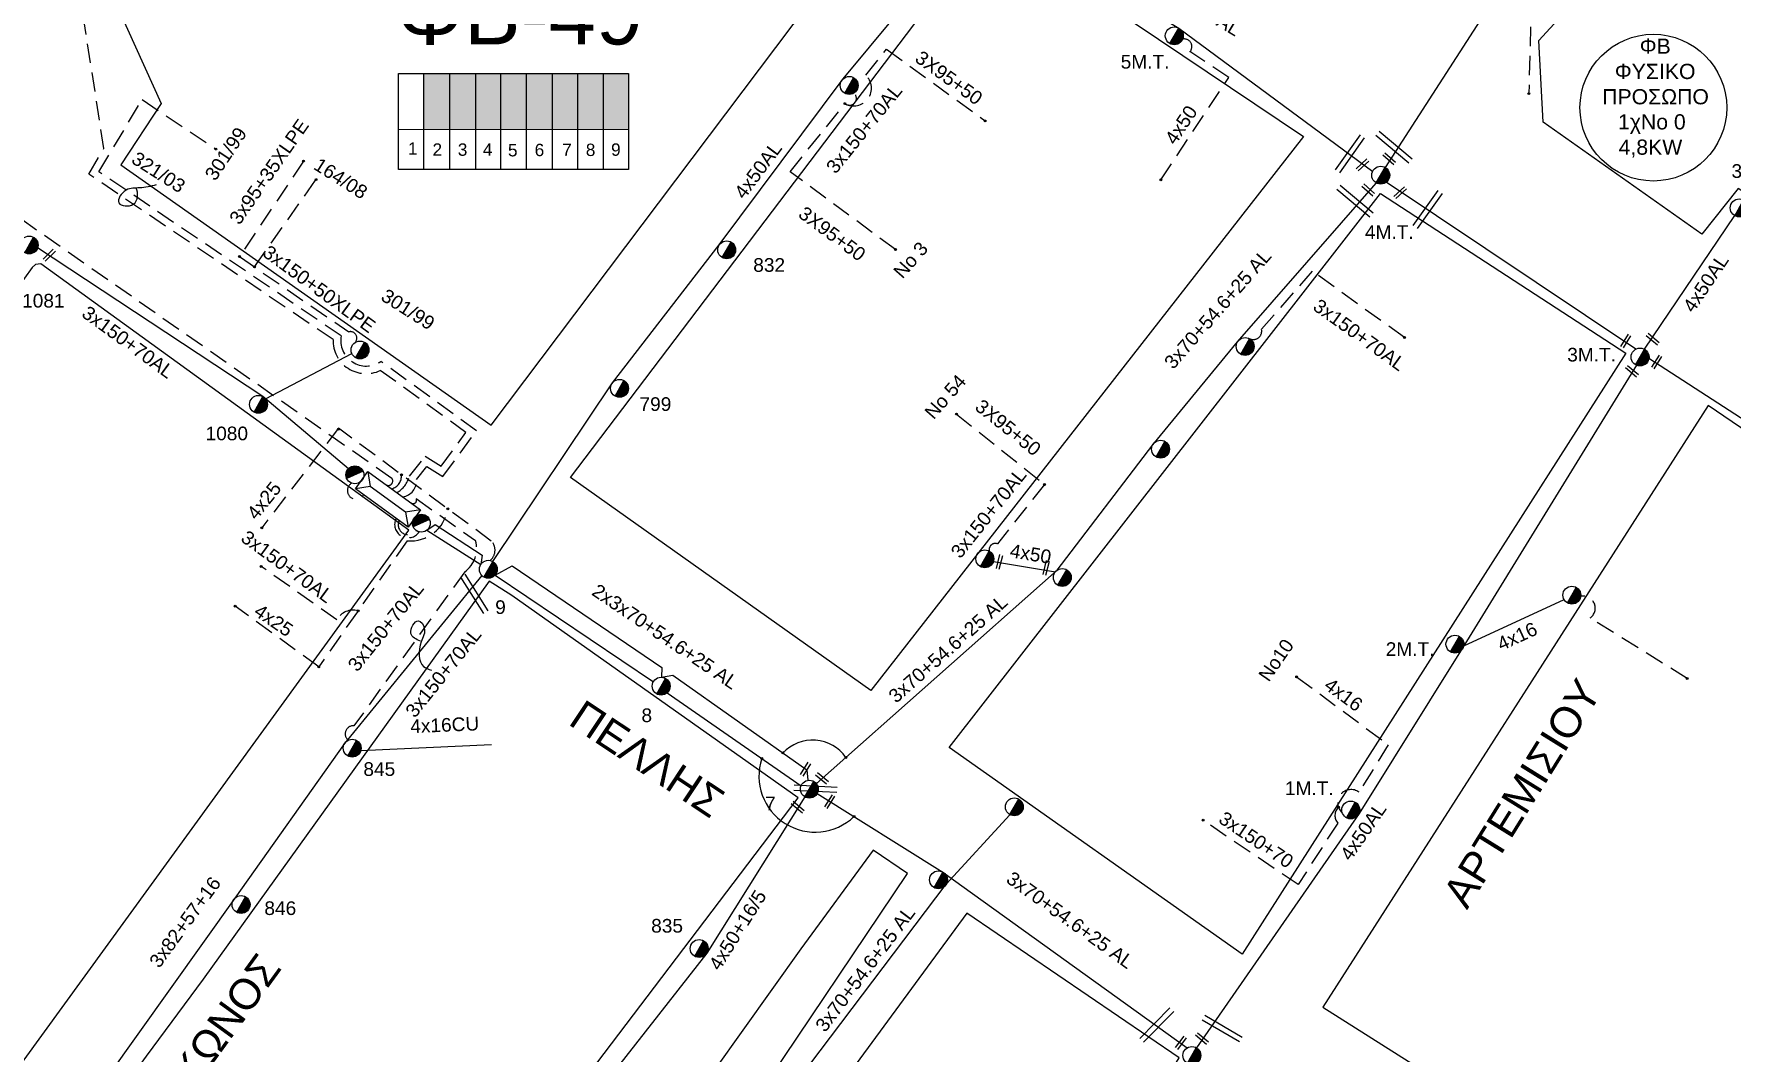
# Model space of a CAD drawing. Header units: millimetres. Extents: x 1020 to 3238, y 796 to 1818.
# Drawn here: x 2241.6 to 2465.3, y 907 to 1041.2 of the extents above; entities that cross this region are included whole.
import ezdxf
from ezdxf.enums import TextEntityAlignment as Align

# ---------------------------------------------------------------- set-up
doc = ezdxf.new("R2010")
doc.units = ezdxf.units.MM
doc.linetypes.add('DASHED', pattern=[19.05, 12.7, -6.35])
for name, color, linetype, lineweight in [('3x150+50', 7, 'Continuous', 30), ('3x150+50 XLPE', 7, 'SYN_LINE', 30), ('3x150+70', 7, 'Continuous', 30), ('3x150+70AL', 7, 'DASHED', 30), ('3x70+54.6+25 AL', 7, 'SYN_LINE', 30), ('3x82+57+16', 7, 'SYN_LINE', 30), ('3x95+35', 7, 'Continuous', 30), ('3X95+50', 7, 'Continuous', 30), ('4x16', 7, 'Continuous', 30), ('4x16CU', 7, 'Continuous', 30), ('4x25', 7, 'Continuous', 30), ('4x50', 7, 'Continuous', 30), ('4x50+16_5', 7, 'Continuous', 30), ('4x50AL', 7, 'Continuous', 30), ('Υπόβαθρο ΔΕΗ', 7, 'Continuous', 30)]:
    doc.layers.add(name, color=color, linetype=linetype, lineweight=lineweight)
for name, color, linetype in [('Pillar OTE', 7, 'Continuous'), ('text οδών', 7, 'Continuous'), ('text_kalodion', 7, 'Continuous'), ('Άγνωστα', 7, 'Continuous'), ('ΑΓΝΩΣΤΟ ΥΠΟΓΕΙΟ ΚΑΛΩΔΙΟ', 7, 'DASHED'), ('Επιγραφές - Σχήματα', 7, 'Continuous'), ('Καλώδια ΧΤ   3x150AL+50CU', 7, 'DASHED'), ('Μηχανική τομή', 7, 'Continuous'), ('Στύλος ΦΜ', 7, 'Continuous'), ('Στύλος ΦΜ @ 1', 7, 'Continuous'), ('Συνδέσεις', 7, 'Continuous'), ('Τομή', 7, 'Continuous'), ('Υποσταθμός εναέριος 2 στύλων', 7, 'Continuous'), ('Υποσταθμός πόλεως', 7, 'Continuous')]:
    doc.layers.add(name, color=color, linetype=linetype)
doc.styles.add('arial', font='arial.ttf')
doc.styles.get("Standard").update_dxf_attribs({"font": 'arial.ttf'})
doc.linetypes.add('SYN_LINE', pattern='A,0.5,-0.0001,["/\\/\\/\\/",Standard,S=0.1,R=0,X=0,Y=-0.05],-0.25', length=0.7501)

# ---------------------------------------------------------------- blocks, each defined once
blk = doc.blocks.new('ΥΠΑΡΧΩΝ ΤΣΙΜΕΝΤΕΝΙΟΣ ΣΤΥΛΟΣ')
at = {"layer": 'Στύλος ΦΜ'}
blk.add_hatch(color=7, dxfattribs=at).paths.add_polyline_path([(-1.29, -2.28, 0.574793), (2.62, 0, 0.268822), (1.3, 2.27)])
at = {"layer": 'Στύλος ΦΜ', "color": 7}
blk.add_line((-1.29, -2.28), (1.3, 2.27), dxfattribs=at)
blk.add_circle((0, 0), 2.62, dxfattribs=at)
at = {"layer": 'Στύλος ΦΜ', "flags": 4}
for tag, p in [('ΑΡΙΘΜΟΣ', (-4.68, 8.05)), ('ΤΥΠΟΣ', (-4.91, 3.03))]:
    blk.add_attdef(tag, p, '', height=4, dxfattribs=at)
blk = doc.blocks.new('ΥΠΟΣΤΑΘΜΟΣ ΕΝΑΕΡΙΟΣ ΕΠΙ 2 ΣΤΥΛΩΝ')
at = {"layer": 'Υποσταθμός εναέριος 2 στύλων', "linetype": 'Continuous'}
for points in [[(-11.97, -2.11, 0.574793), (-8.45, -0.07, 0.268822), (-9.64, 1.98)], [(9.68, -2.15, 0.574793), (13.19, -0.1, 0.268822), (12.01, 1.95)]]:
    blk.add_hatch(color=256, dxfattribs=at).paths.add_polyline_path(points)
for p, q in [((-11.97, -2.11), (-9.64, 1.98)), ((9.68, -2.15), (12.01, 1.95))]:
    blk.add_line(p, q, dxfattribs=at)
for centre in [(-10.81, -0.07), (10.84, -0.1)]:
    blk.add_circle(centre, 2.36, dxfattribs=at)
at = {"layer": 'Υποσταθμός πόλεως', "linetype": 'Continuous', "ltscale": 40}
blk.add_lwpolyline([(-8.57, 2.82), (8.57, 2.82), (8.57, -2.82), (-8.57, -2.82)], close=True, dxfattribs=at)
for points in [[(-5.75, 0), (-8.57, 2.82)], [(-8.57, -2.82), (-5.75, 0)], [(-5.75, 0), (5.75, 0)], [(5.75, 0), (8.57, 2.82)], [(8.57, -2.82), (5.75, 0)]]:
    blk.add_lwpolyline(points, dxfattribs=at)
at = {"layer": 'Υποσταθμός εναέριος 2 στύλων', "ltscale": 40, "flags": 1}
for tag, p in [('ΜΕΤΑΣΧΗΜΑΤΙΣΜΟΣ', (14.09, 2.51)), ('ΙΣΧΥΣ', (14.07, -0.28)), ('ΑΡΙΘΜΟΣ', (14.19, -3))]:
    blk.add_attdef(tag, p, '', height=1.8, dxfattribs=at)
blk = doc.blocks.new('ΤΟΜΗ')
at = {"layer": 'Τομή', "ltscale": 40}
for p, q in [((-5.68, 0), (17.06, 0)), ((-5.68, -2.77), (17.06, -2.77))]:
    blk.add_line(p, q, dxfattribs=at)
blk = doc.blocks.new('ΜΗΧΑΝΙΚΗ ΤΟΜΗ')
at = {"layer": 'Μηχανική τομή', "ltscale": 40}
for p, q in [((-1.89, 0.78), (5.68, 0.78)), ((-1.89, -0.78), (5.68, -0.78))]:
    blk.add_line(p, q, dxfattribs=at)
blk = doc.blocks.new('_ΣΥΝΔΕΣΗ')
at = {"layer": 'Συνδέσεις', "linetype": 'SYN_LINE', "ltscale": 40}
blk.add_hatch(color=256, dxfattribs=at).paths.add_polyline_path([(0.5, -0.01, 1), (-0.5, -0.01, 1)])
at = {"layer": 'Συνδέσεις'}
blk.add_circle((0, -0.01), 0.5, dxfattribs=at)

msp = doc.modelspace()

# ---------------------------------------------------------------- hatches: boundary and pattern name
at = {"layer": 'Καλώδια ΧΤ   3x150AL+50CU', "linetype": 'DASHED', "lineweight": -3, "ltscale": 0.2}
h = msp.add_hatch(color=133, dxfattribs=at)
h.dxf.hatch_style = 1
h.paths.add_polyline_path([(2296.43, 1035.94), (2292.99, 1035.94), (2292.99, 1028.58), (2296.43, 1028.58)])
h = msp.add_hatch(color=1, dxfattribs=at)
h.dxf.hatch_style = 1
h.paths.add_polyline_path([(2296.43, 1028.58), (2299.87, 1028.58), (2299.87, 1035.94), (2296.43, 1035.94)])
h = msp.add_hatch(color=62, dxfattribs=at)
h.dxf.hatch_style = 1
h.paths.add_polyline_path([(2303.17, 1035.94), (2299.87, 1035.94), (2299.87, 1028.58), (2303.17, 1028.57)])
h = msp.add_hatch(color=30, dxfattribs=at)
h.dxf.hatch_style = 1
h.paths.add_polyline_path([(2303.17, 1028.57), (2306.55, 1028.57), (2306.55, 1035.94), (2303.17, 1035.94)])
h = msp.add_hatch(color=151, dxfattribs=at)
h.dxf.hatch_style = 1
h.paths.add_polyline_path([(2306.55, 1028.57), (2309.95, 1028.57), (2309.95, 1035.94), (2306.55, 1035.94)])
h = msp.add_hatch(color=27, dxfattribs=at)
h.dxf.hatch_style = 1
h.paths.add_polyline_path([(2309.95, 1028.57), (2313.35, 1028.56), (2313.35, 1035.94), (2309.95, 1035.94)])
h = msp.add_hatch(color=85, dxfattribs=at)
h.dxf.hatch_style = 1
h.paths.add_polyline_path([(2313.29, 1028.56), (2316.68, 1028.56), (2316.68, 1035.94), (2313.29, 1035.94)])
h = msp.add_hatch(color=2, dxfattribs=at)
h.dxf.hatch_style = 1
h.paths.add_polyline_path([(2316.68, 1028.56), (2320.07, 1028.56), (2320.07, 1035.93), (2316.68, 1035.93)])

# ---------------------------------------------------------------- linework, layer by layer
at = {"lineweight": -3, "ltscale": 0.2}
msp.add_circle((2455.05, 1031.44), 9.67, dxfattribs=at)
at = {"layer": '3x150+50', "color": 2, "linetype": 'DASHED', "lineweight": -3, "ltscale": 0.2}
msp.add_lwpolyline([(2289.45, 980.72, 0.205108), (2291.11, 982.86), (2293.18, 985.5), (2295.27, 984.18), (2298.56, 988.65), (2287.27, 996.81, -0.56087), (2281.05, 1000.88), (2248.84, 1022.69), (2250.85, 1026.04), (2246.41, 1054.38), (2255.46, 1059.83), (2262.43, 1047.91)], format="xyb", dxfattribs=at)
at = {"layer": '3x150+50', "color": 85, "linetype": 'DASHED', "lineweight": -3, "ltscale": 0.2}
msp.add_lwpolyline([(2290.22, 980.16, 0.396584), (2292.04, 982.43), (2293.41, 984.17), (2295.53, 982.84), (2299.96, 988.87), (2287.33, 998, -0.673608), (2282.11, 1001.37), (2250.19, 1022.99), (2255.87, 1032.5), (2265.6, 1025.99)], format="xyb", dxfattribs=at)
at = {"layer": '3x150+50 XLPE', "color": 151, "linetype": 'DASHED', "lineweight": -3, "ltscale": 0.2}
msp.add_lwpolyline([(2577.71, 1047.21, 1.127433), (2577.9, 1054.27), (2495.23, 1103.1, 0.827659), (2490.26, 1098.09), (2438.88, 1042.08), (2438.63, 1033.29)], format="xyb", dxfattribs=at)
at = {"layer": '3x150+50 XLPE', "color": 1, "linetype": 'DASHED', "lineweight": -3, "ltscale": 0.2}
msp.add_lwpolyline([(2268.71, 1011.81), (2283.1, 1001.89, -0.761982), (2283.95, 1000.49, -3.203879)], format="xyb", dxfattribs=at)
at = {"layer": '3x150+70', "color": 2, "linetype": 'DASHED', "lineweight": -3, "ltscale": 0.2}
msp.add_lwpolyline([(2413.56, 939.25, 0.400308), (2413.45, 937.16), (2408.24, 929.06), (2395.7, 937.53)], format="xyb", dxfattribs=at)
at = {"layer": '3x150+70AL', "color": 151, "linetype": 'DASHED', "lineweight": -3, "ltscale": 0.2}
msp.add_lwpolyline([(2288.05, 981.73, 0.780998), (2288.81, 982.57), (2217.03, 1032.75, 0.49196), (2214.68, 1034.84, -2.422861)], format="xyb", dxfattribs=at)
at = {"layer": '3x150+70AL', "color": 30, "linetype": 'DASHED', "lineweight": -3, "ltscale": 0.2}
for points in [[(2341.28, 1023), (2348.51, 1031.97, 0.984913), (2349.7, 1033.38, -180.444007)], [(2301.73, 971.77, 0.445424), (2301.9, 974.33), (2281.77, 989.19)], [(2288.77, 981.21, 0.359832), (2290.06, 983.07, 1320.143007)], [(2296.16, 978.57, -0.396498), (2290.81, 974.37), (2279.16, 957.75)], [(2284.34, 965.14, 0.351424), (2281.55, 963.95), (2271.58, 970.99)]]:
    msp.add_lwpolyline(points, format="xyb", dxfattribs=at)
at = {"layer": '3x150+70AL', "color": 27, "linetype": 'DASHED', "lineweight": -3, "ltscale": 0.2}
for points in [[(2422.24, 1001.15), (2410.1, 1009.89), (2403.41, 1002.22, -0.617651), (2401.84, 1000.99, 8.984898)], [(2374.82, 981.78), (2368.61, 973.96, 0.599933), (2367.53, 973, -1.708367)]]:
    msp.add_lwpolyline(points, format="xyb", dxfattribs=at)
at = {"layer": '3x150+70AL', "color": 133, "linetype": 'DASHED', "lineweight": -3, "ltscale": 0.2}
msp.add_lwpolyline([(2291.33, 979.35, 0.783725), (2292.01, 979.93), (2299.82, 974.38, -0.317768), (2298.39, 970.27), (2283.8, 949.99, 0.71638), (2283.01, 948.09, 63.533922)], format="xyb", dxfattribs=at)
at = {"layer": '3x150+70AL', "color": 1, "linetype": 'DASHED', "lineweight": -3, "ltscale": 0.2}
msp.add_arc((2284.06, 980.98), 1.13, 120.4649, 331.0826, dxfattribs=at)
at = {"layer": '3x150+70AL', "color": 62, "linetype": 'DASHED', "lineweight": -3, "ltscale": 0.2}
msp.add_arc((2290.93, 976.53), 1.77, 153.5566, 326.0247, dxfattribs=at)
at = {"layer": '3x150+70AL', "color": 27, "linetype": 'DASHED', "lineweight": -3, "ltscale": 0.2}
msp.add_arc((2290.92, 976.47), 1.29, 154.7803, 325.0802, dxfattribs=at)
at = {"layer": '3x70+54.6+25 AL', "color": 173, "linetype": 'SYN_LINE', "lineweight": -3, "ltscale": 20}
msp.add_lwpolyline([(2484.27, 1106.41), (2467.73, 1087.24), (2442.03, 1058.17), (2419.71, 1023.56)], dxfattribs=at)
at = {"layer": '3x70+54.6+25 AL', "color": 30, "linetype": 'SYN_LINE', "lineweight": -3, "ltscale": 20}
msp.add_lwpolyline([(2367.5, 1056.94), (2392.5, 1041.93), (2418.06, 1023.04)], dxfattribs=at)
at = {"layer": '3x70+54.6+25 AL', "color": 27, "linetype": 'SYN_LINE', "lineweight": -3, "ltscale": 20}
for points in [[(2344.74, 942.36), (2376.49, 970.51), (2389.07, 987.02), (2400.24, 1000.56), (2418.54, 1021.51)], [(2302.39, 969.84), (2304.65, 971.05), (2324.38, 957.66), (2324.33, 956.39), (2325.82, 956.65), (2343.49, 944.18), (2343.62, 942.8)]]:
    msp.add_lwpolyline(points, dxfattribs=at)
at = {"layer": '3x70+54.6+25 AL', "color": 1, "linetype": 'SYN_LINE', "lineweight": -3, "ltscale": 20}
msp.add_lwpolyline([(2283.06, 983.85), (2271.8, 993.36), (2242.11, 1012.98)], dxfattribs=at)
at = {"layer": '3x70+54.6+25 AL', "color": 1, "linetype": 'SYN_LINE', "lineweight": -3, "ltscale": 10}
msp.add_lwpolyline([(2272.12, 993.09), (2283.51, 999.06)], dxfattribs=at)
at = {"layer": '3x70+54.6+25 AL', "color": 27, "linetype": 'SYN_LINE', "lineweight": -3, "ltscale": 8}
msp.add_lwpolyline([(2293.41, 975.76), (2294.5, 976.49), (2300.69, 972.48), (2300.5, 971.23)], dxfattribs=at)
at = {"layer": '3x70+54.6+25 AL', "color": 62, "linetype": 'SYN_LINE', "lineweight": -3, "ltscale": 10}
msp.add_lwpolyline([(2293.41, 975.76), (2300.5, 971.23)], dxfattribs=at)
at = {"layer": '3x70+54.6+25 AL', "color": 62, "linetype": 'SYN_LINE', "lineweight": -3, "ltscale": 20}
for points in [[(2302.39, 969.84), (2323.26, 955.79)], [(2325.07, 954.34), (2342.72, 942.06)], [(2344.84, 941.06), (2361.42, 930.71), (2393.6, 907.54)], [(2343.89, 905.33), (2361.85, 929.1), (2370.25, 938.27)]]:
    msp.add_lwpolyline(points, dxfattribs=at)
at = {"layer": '3x82+57+16', "color": 133, "linetype": 'Continuous', "lineweight": -3, "ltscale": 0.2}
msp.add_lwpolyline([(2300.66, 969.78), (2282.54, 947.64), (2268.08, 927.25), (2242.73, 891.72), (2230.9, 873.88)], dxfattribs=at)
at = {"layer": '3x95+35', "color": 1, "linetype": 'DASHED', "lineweight": -3, "ltscale": 0.2}
for points in [[(2277.15, 1024.4), (2268.71, 1011.81)], [(2270.69, 1010.45), (2278.8, 1021.96)]]:
    msp.add_lwpolyline(points, dxfattribs=at)
at = {"layer": '3X95+50', "color": 30, "linetype": 'DASHED', "lineweight": -3, "ltscale": 0.2}
msp.add_lwpolyline([(2348.51, 1031.97, 0.891304), (2351.24, 1035.73), (2353.99, 1039.13), (2367, 1029.69)], format="xyb", dxfattribs=at)
msp.add_lwpolyline([(2355.16, 1012.73), (2341.28, 1023)], dxfattribs=at)
at = {"layer": '3X95+50', "color": 27, "linetype": 'DASHED', "lineweight": -3, "ltscale": 0.2}
msp.add_lwpolyline([(2363.21, 991.07), (2374.82, 981.78)], dxfattribs=at)
at = {"layer": '4x16', "color": 2, "linetype": 'Continuous', "lineweight": -3, "ltscale": 0.2}
msp.add_lwpolyline([(2430.06, 960.52), (2443.28, 966.62)], dxfattribs=at)
at = {"layer": '4x16', "color": 2, "linetype": 'DASHED', "lineweight": -3, "ltscale": 0.2}
msp.add_lwpolyline([(2408.03, 956.45), (2420.11, 947.49), (2416.26, 941.23, 0.959716), (2414.05, 938.52, -25.617386)], format="xyb", dxfattribs=at)
at = {"layer": '4x16CU', "color": 133, "linetype": 'SYN_LINE', "lineweight": -3, "ltscale": 20}
msp.add_lwpolyline([(2284.69, 946.73), (2301.91, 947.54)], dxfattribs=at)
at = {"layer": '4x25', "color": 30, "linetype": 'DASHED', "lineweight": -3, "ltscale": 0.2}
for points in [[(2281.77, 989.19), (2271.65, 976.08)], [(2279.15, 957.74), (2268.13, 965.74)]]:
    msp.add_lwpolyline(points, dxfattribs=at)
at = {"layer": '4x50', "color": 30, "linetype": 'DASHED', "lineweight": -3, "ltscale": 0.2}
msp.add_lwpolyline([(2390.16, 1021.94), (2399.11, 1035.42), (2393.98, 1038.82, 0.721477), (2393.01, 1040.47, -40.672746)], format="xyb", dxfattribs=at)
at = {"layer": '4x50', "color": 27, "linetype": 'Continuous', "lineweight": -3, "ltscale": 0.2}
msp.add_lwpolyline([(2368.07, 971.64), (2376.25, 970.29)], dxfattribs=at)
at = {"layer": '4x50+16_5', "color": 62, "linetype": 'Continuous', "lineweight": -3, "ltscale": 0.2}
msp.add_lwpolyline([(2343.23, 940.61), (2330.29, 920.01), (2315.82, 901.51), (2299.46, 879.05), (2273.13, 846.8)], dxfattribs=at)
at = {"layer": '4x50AL', "color": 30, "linetype": 'Continuous', "lineweight": -3, "ltscale": 0.2}
msp.add_lwpolyline([(2302.09, 971.63), (2317.86, 995.17), (2331.94, 1013.35), (2348.26, 1035.23), (2365.85, 1056.4)], dxfattribs=at)
at = {"layer": '4x50AL', "color": 2, "linetype": 'Continuous', "lineweight": -3, "ltscale": 0.2}
for points in [[(2452.72, 999.61), (2419.85, 1021.61)], [(2453.89, 999.6), (2465.78, 1017.21)], [(2489.93, 975.42), (2454.46, 998.4)], [(2452.81, 997.51), (2430.06, 960.52), (2416.26, 938.44), (2394.82, 907.56)]]:
    msp.add_lwpolyline(points, dxfattribs=at)
at = {"layer": 'Pillar OTE', "lineweight": -3, "ltscale": 40}
for points in [[(2289.66, 1023.3), (2289.66, 1035.94), (2320, 1035.94), (2320, 1023.27), (2289.66, 1023.31)], [(2292.99, 1023.3), (2292.99, 1035.94)], [(2296.43, 1023.3), (2296.43, 1035.94)], [(2299.87, 1023.29), (2299.87, 1035.94)], [(2303.17, 1023.29), (2303.17, 1035.94)], [(2306.55, 1023.29), (2306.55, 1035.94)], [(2309.95, 1023.28), (2309.95, 1035.94)], [(2313.29, 1023.28), (2313.29, 1035.94)], [(2316.68, 1023.28), (2316.68, 1035.94)], [(2289.66, 1028.59), (2320, 1028.56)]]:
    msp.add_lwpolyline(points, dxfattribs=at)
at = {"layer": 'ΑΓΝΩΣΤΟ ΥΠΟΓΕΙΟ ΚΑΛΩΔΙΟ', "color": 2, "linetype": 'DASHED', "lineweight": -3, "ltscale": 0.2}
msp.add_lwpolyline([(2459.51, 956.22), (2446.72, 964.19, 0.815963), (2445.48, 967.05, -1.981002)], format="xyb", dxfattribs=at)
at = {"layer": 'Υπόβαθρο ΔΕΗ', "color": 7, "lineweight": -3}
for points in [[(2493.75, 1098.86), (2575.23, 1050.86), (2517.37, 978.45), (2472.59, 1007.7), (2476.89, 1013.92), (2466.23, 1020.8), (2461.45, 1014.75), (2440.52, 1029.51), (2439.96, 1040.31)], [(2357.13, 1062.96), (2311.64, 1093.99), (2248.45, 1053.93), (2258.4, 1031.97), (2253.05, 1023.9), (2301.88, 989.6)], [(2408.95, 1027.64), (2351.92, 954.65), (2312.35, 982.69), (2367.52, 1055.48)], [(2419.07, 1020.14), (2451.42, 999.09), (2400.88, 919.88), (2362.25, 947.12)], [(2242.55, 1010.88), (2241.82, 1010.76), (2241.37, 1010.36), (2240.38, 1008.99), (2178.69, 922.64), (2178.72, 922.15), (2178.94, 921.7), (2179.38, 921.14), (2181, 920.25), (2208.62, 902.06), (2228.53, 889.74), (2291.01, 975.76)], [(2503.36, 854.8), (2549.3, 933), (2462.26, 992.2), (2411.49, 912.89)], [(2304.61, 967.14), (2301.63, 969.04), (2263.93, 916.59), (2256.41, 906.45), (2239.66, 883.42), (2239.54, 883.2), (2244.91, 879.45), (2279.03, 857.09), (2342.33, 940.5)], [(2356.74, 930.54), (2352.21, 933.61), (2342.71, 920.6), (2331.21, 904.5), (2290.99, 849.45), (2336.72, 820.03), (2373.28, 875.34), (2392.55, 906.21), (2364.58, 925.3), (2343.17, 896.16), (2336.83, 900.92)]]:
    msp.add_lwpolyline(points, close=True, dxfattribs=at)
at = {"layer": 'Υπόβαθρο ΔΕΗ', "lineweight": -3}
for centre, radius, start, end in [((2344.25, 942.74), 5.36, 35.0154, 136.8296), ((2344.57, 943.36), 7.4, 161.87, 313.8809)]:
    msp.add_arc(centre, radius, start, end, dxfattribs=at)
at = {"layer": 'Υπόβαθρο ΔΕΗ', "color": 7, "lineweight": -3}
for points in [[(2257.74, 1021.27), (2255.56, 1020.86), (2253.76, 1020.57), (2252.81, 1018.89), (2254.71, 1018.72), (2255.28, 1019.72), (2255.11, 1020.89)], [(2292.56, 961.15), (2291.31, 962.16), (2292.29, 963.82), (2293.07, 962.88), (2292.66, 961.03), (2292.98, 957.8), (2294.01, 957.31)]]:
    msp.add_spline(points, degree=3, dxfattribs=at)

# ---------------------------------------------------------------- block references
at = {"layer": 'Μηχανική τομή', "lineweight": -3}
for p, xscale, yscale, zscale, rotation in [((2417.07, 1024.22), 0.2499999999999678, 0.2499999999999678, 0.2499999999999678, 222.7579926788415), ((2419.9, 1025.04), 0.2499999999999678, 0.2499999999999678, 0.2499999999999678, 318.1767046464143), ((2417.13, 1020.93), 0.2499999999999678, 0.2499999999999678, 0.2499999999999678, 318.1767046464143), ((2422.04, 1020.56), 0.2499999999999678, 0.2499999999999678, 0.2499999999999678, 222.7579926788415), ((2243.97, 1012.34), 0.2499999999999676, 0.2499999999999676, 0.2499999999999676, 224.0754864932773), ((2451.64, 1001.08), 0.2499999999999678, 0.2499999999999678, 0.2499999999999678, 238.1052492816729), ((2455.34, 1000.61), 0.2499999999999678, 0.2499999999999678, 0.2499999999999678, 140.7459928860677), ((2455.72, 998.33), 0.2499999999999678, 0.2499999999999678, 0.2499999999999678, 238.1052492816729), ((2452.6, 996.39), 0.2499999999999678, 0.2499999999999678, 0.2499999999999678, 140.7459928860677), ((2368.77, 971.11), 0.2499999999999677, 0.2499999999999677, 0.2499999999999677, 76.29564650669452), ((2374.92, 970.35), 0.2499999999999677, 0.2499999999999677, 0.2499999999999677, 76.29564650669452), ((2343.07, 943.87), 0.2499999999999678, 0.2499999999999678, 0.2499999999999678, 57.85144591766019), ((2345.85, 942.74), 0.2499999999999678, 0.2499999999999678, 0.2499999999999678, 140.7459928860677), ((2342.65, 938.94), 0.2499999999999678, 0.2499999999999678, 0.2499999999999678, 140.7459928860677), ((2346.26, 939.6), 0.2499999999999678, 0.2499999999999678, 0.2499999999999678, 57.85144591766019), ((2392.5, 907.84), 0.2499999999999678, 0.2499999999999678, 0.2499999999999678, 53.20295543834052), ((2395.93, 908.45), 0.2499999999999678, 0.2499999999999678, 0.2499999999999678, 140.7459928860677)]:
    msp.add_blockref('ΜΗΧΑΝΙΚΗ ΤΟΜΗ', p, dxfattribs=dict(at, xscale=xscale, yscale=yscale, zscale=zscale, rotation=rotation))
at = {"layer": 'Στύλος ΦΜ @ 1', "lineweight": -3, "ltscale": 40}
ref = msp.add_blockref('ΥΠΑΡΧΩΝ ΤΣΙΜΕΝΤΕΝΙΟΣ ΣΤΥΛΟΣ', (2391.91, 1040.91), dxfattribs=dict(at, xscale=0.4499999999998616, yscale=0.4499999999998616, zscale=0.4499999999998616))
ref.add_attrib('ΤΥΠΟΣ', '5M.T.', (2384.85, 1036.59), dxfattribs={"layer": 'Στύλος ΦΜ', "height": 1.8, "flags": 4})
for p, xscale, yscale, zscale in [((2349.07, 1034.37), 0.4499999999998375, 0.4499999999998375, 0.4499999999998375), ((2284.6, 999.51), 0.4499999999998616, 0.4499999999998616, 0.4499999999998616), ((2401.25, 999.97), 0.4499999999997699, 0.4499999999997699, 0.4499999999997699), ((2390.1, 986.44), 0.4499999999997699, 0.4499999999997699, 0.4499999999997699), ((2366.94, 971.98), 0.4499999999997699, 0.4499999999997699, 0.4499999999997699), ((2377.15, 969.53), 0.4499999999997699, 0.4499999999997699, 0.4499999999997699), ((2444.31, 967.2), 0.4499999999998616, 0.4499999999998616, 0.4499999999998616), ((2370.83, 939.3), 0.4499999999997699, 0.4499999999997699, 0.4499999999997699), ((2360.83, 929.69), 0.4499999999997699, 0.4499999999997699, 0.4499999999997699), ((2394.23, 906.54), 0.4499999999998616, 0.4499999999998616, 0.4499999999998616)]:
    msp.add_blockref('ΥΠΑΡΧΩΝ ΤΣΙΜΕΝΤΕΝΙΟΣ ΣΤΥΛΟΣ', p, dxfattribs=dict(at, xscale=xscale, yscale=yscale, zscale=zscale))
ref = msp.add_blockref('ΥΠΑΡΧΩΝ ΤΣΙΜΕΝΤΕΝΙΟΣ ΣΤΥΛΟΣ', (2419.12, 1022.54), dxfattribs=dict(at, xscale=0.4499999999998616, yscale=0.4499999999998616, zscale=0.4499999999998616))
ref.add_attrib('ΤΥΠΟΣ', '4M.T.', (2417.04, 1014.14), dxfattribs={"layer": 'Στύλος ΦΜ', "height": 1.8, "flags": 4})
ref = msp.add_blockref('ΥΠΑΡΧΩΝ ΤΣΙΜΕΝΤΕΝΙΟΣ ΣΤΥΛΟΣ', (2466.36, 1018.23), dxfattribs=dict(at, xscale=0.4499999999998616, yscale=0.4499999999998616, zscale=0.4499999999998616))
ref.add_attrib('ΤΥΠΟΣ', '3M.T.', (2465.35, 1022.19), dxfattribs={"layer": 'Στύλος ΦΜ', "height": 1.8, "flags": 4})
ref = msp.add_blockref('ΥΠΑΡΧΩΝ ΤΣΙΜΕΝΤΕΝΙΟΣ ΣΤΥΛΟΣ', (2240.99, 1013.34), dxfattribs=dict(at, xscale=0.4499999999997634, yscale=0.4499999999997634, zscale=0.4499999999997634))
ref.add_attrib('ΤΥΠΟΣ', '1081', (2240.06, 1005.1), dxfattribs={"layer": 'Στύλος ΦΜ', "height": 1.8, "flags": 4})
ref = msp.add_blockref('ΥΠΑΡΧΩΝ ΤΣΙΜΕΝΤΕΝΙΟΣ ΣΤΥΛΟΣ', (2332.92, 1012.7), dxfattribs=dict(at, xscale=0.4499999999998375, yscale=0.4499999999998375, zscale=0.4499999999998375))
ref.add_attrib('ΤΥΠΟΣ', '832', (2336.42, 1009.81), dxfattribs={"layer": 'Στύλος ΦΜ', "height": 1.8, "flags": 4})
ref = msp.add_blockref('ΥΠΑΡΧΩΝ ΤΣΙΜΕΝΤΕΝΙΟΣ ΣΤΥΛΟΣ', (2453.3, 998.58), dxfattribs=dict(at, xscale=0.4499999999998616, yscale=0.4499999999998616, zscale=0.4499999999998616))
ref.add_attrib('ΤΥΠΟΣ', '3M.T.', (2443.7, 997.99), dxfattribs={"layer": 'Στύλος ΦΜ', "height": 1.8, "flags": 4})
ref = msp.add_blockref('ΥΠΑΡΧΩΝ ΤΣΙΜΕΝΤΕΝΙΟΣ ΣΤΥΛΟΣ', (2318.8, 994.45), dxfattribs=dict(at, xscale=0.4499999999998375, yscale=0.4499999999998375, zscale=0.4499999999998375))
ref.add_attrib('ΤΥΠΟΣ', '799', (2321.43, 991.48), dxfattribs={"layer": 'Στύλος ΦΜ', "height": 1.8, "flags": 4})
ref = msp.add_blockref('ΥΠΑΡΧΩΝ ΤΣΙΜΕΝΤΕΝΙΟΣ ΣΤΥΛΟΣ', (2271.21, 992.34), dxfattribs=dict(at, xscale=0.4499999999997699, yscale=0.4499999999997699, zscale=0.4499999999997699))
ref.add_attrib('ΤΥΠΟΣ', '1080', (2264.24, 987.61), dxfattribs={"layer": 'Στύλος ΦΜ', "height": 1.8, "flags": 4})
ref = msp.add_blockref('ΥΠΑΡΧΩΝ ΤΣΙΜΕΝΤΕΝΙΟΣ ΣΤΥΛΟΣ', (2301.5, 970.61), dxfattribs=dict(at, xscale=0.4499999999997699, yscale=0.4499999999997699, zscale=0.4499999999997699))
ref.add_attrib('ΤΥΠΟΣ', '9', (2302.41, 964.72), dxfattribs={"layer": 'Στύλος ΦΜ', "height": 1.8, "flags": 4})
ref = msp.add_blockref('ΥΠΑΡΧΩΝ ΤΣΙΜΕΝΤΕΝΙΟΣ ΣΤΥΛΟΣ', (2428.9, 960.74), dxfattribs=dict(at, xscale=0.449999999999851, yscale=0.449999999999851, zscale=0.449999999999851))
ref.add_attrib('ΤΥΠΟΣ', '2M.T.', (2419.78, 959.19), dxfattribs={"layer": 'Στύλος ΦΜ', "height": 1.8, "flags": 4})
ref = msp.add_blockref('ΥΠΑΡΧΩΝ ΤΣΙΜΕΝΤΕΝΙΟΣ ΣΤΥΛΟΣ', (2324.28, 955.21), dxfattribs=dict(at, xscale=0.4499999999997699, yscale=0.4499999999997699, zscale=0.4499999999997699))
ref.add_attrib('ΤΥΠΟΣ', '8', (2321.69, 950.47), dxfattribs={"layer": 'Στύλος ΦΜ', "height": 1.8, "flags": 4})
ref = msp.add_blockref('ΥΠΑΡΧΩΝ ΤΣΙΜΕΝΤΕΝΙΟΣ ΣΤΥΛΟΣ', (2283.56, 947.04), dxfattribs=dict(at, xscale=0.4499999999998683, yscale=0.4499999999998683, zscale=0.4499999999998683))
ref.add_attrib('ΤΥΠΟΣ', '845', (2285.04, 943.38), dxfattribs={"layer": 'Στύλος ΦΜ', "height": 1.8, "flags": 4})
ref = msp.add_blockref('ΥΠΑΡΧΩΝ ΤΣΙΜΕΝΤΕΝΙΟΣ ΣΤΥΛΟΣ', (2343.82, 941.64), dxfattribs=dict(at, xscale=0.4499999999997699, yscale=0.4499999999997699, zscale=0.4499999999997699))
ref.add_attrib('ΤΥΠΟΣ', '7', (2337.98, 938.86), dxfattribs={"layer": 'Στύλος ΦΜ', "height": 1.8, "flags": 4})
ref = msp.add_blockref('ΥΠΑΡΧΩΝ ΤΣΙΜΕΝΤΕΝΙΟΣ ΣΤΥΛΟΣ', (2415.17, 938.89), dxfattribs=dict(at, xscale=0.449999999999851, yscale=0.449999999999851, zscale=0.449999999999851))
ref.add_attrib('ΤΥΠΟΣ', '1M.T.', (2406.49, 940.85), dxfattribs={"layer": 'Στύλος ΦΜ', "height": 1.8, "flags": 4})
ref = msp.add_blockref('ΥΠΑΡΧΩΝ ΤΣΙΜΕΝΤΕΝΙΟΣ ΣΤΥΛΟΣ', (2268.92, 926.43), dxfattribs=dict(at, xscale=0.4499999999998683, yscale=0.4499999999998683, zscale=0.4499999999998683))
ref.add_attrib('ΤΥΠΟΣ', '846', (2271.99, 925.05), dxfattribs={"layer": 'Στύλος ΦΜ', "height": 1.8, "flags": 4})
ref = msp.add_blockref('ΥΠΑΡΧΩΝ ΤΣΙΜΕΝΤΕΝΙΟΣ ΣΤΥΛΟΣ', (2329.29, 920.63), dxfattribs=dict(at, xscale=0.4499999999998683, yscale=0.4499999999998683, zscale=0.4499999999998683))
ref.add_attrib('ΤΥΠΟΣ', '835', (2322.97, 922.73), dxfattribs={"layer": 'Στύλος ΦΜ', "height": 1.8, "flags": 4})
at = {"layer": 'Συνδέσεις', "lineweight": -3, "xscale": 0.25, "yscale": 0.25, "zscale": 0.25}
for p in [(2438.63, 1033.29), (2348.51, 1031.97), (2367, 1029.69), (2265.6, 1025.99), (2277.15, 1024.41), (2278.8, 1021.96), (2390.16, 1021.94), (2268.71, 1011.82), (2355.16, 1012.74), (2270.69, 1010.45), (2422.24, 1001.16), (2363.21, 991.07), (2281.74, 989.09), (2290.06, 983.07), (2374.82, 981.78), (2296.16, 978.57), (2271.65, 976.08), (2271.58, 970.99), (2268.13, 965.74), (2284.34, 965.14), (2279.15, 957.74), (2408.04, 956.45), (2459.51, 956.22), (2340.34, 946.41), (2337.54, 945.67), (2348.64, 945.82), (2349.7, 938.03), (2395.7, 937.54), (2413.56, 939.26)]:
    msp.add_blockref('_ΣΥΝΔΕΣΗ', p, dxfattribs=at)
at = {"layer": 'Τομή', "lineweight": -3}
for p, xscale, yscale, zscale, rotation in [((2413.97, 1024.39), 0.2499999999999995, 0.2499999999999995, 0.2499999999999995, 54.68626059557639), ((2421.75, 1025.05), 0.2499999999999994, 0.2499999999999994, 0.2499999999999994, 140.0881822651439), ((2416.6, 1017.9), 0.2499999999999994, 0.2499999999999994, 0.2499999999999994, 140.0881822651439), ((2424.23, 1017.06), 0.2499999999999995, 0.2499999999999995, 0.2499999999999995, 54.68626059557639), ((2300.16, 965.97), 0.2499999999999995, 0.2499999999999995, 0.2499999999999995, 122.3407789557412), ((2346.02, 941.25), 0.2499999999999994, 0.2499999999999994, 0.2499999999999994, 176.995307941896), ((2390.84, 911.32), 0.2499999999999995, 0.2499999999999995, 0.2499999999999995, 225.3505729134137), ((2397.18, 911.13), 0.2499999999999995, 0.2499999999999995, 0.2499999999999995, 329.3843512052792)]:
    msp.add_blockref('ΤΟΜΗ', p, dxfattribs=dict(at, xscale=xscale, yscale=yscale, zscale=zscale, rotation=rotation))
at = {"layer": 'Υποσταθμός εναέριος 2 στύλων', "lineweight": -3, "xscale": 0.5000000000001159, "yscale": 0.5000000000001159, "zscale": 0.5000000000001159, "rotation": 144.0667011854149}
msp.add_blockref('ΥΠΟΣΤΑΘΜΟΣ ΕΝΑΕΡΙΟΣ ΕΠΙ 2 ΣΤΥΛΩΝ', (2288.28, 979.83), dxfattribs=at)

# ---------------------------------------------------------------- texts
at = {"lineweight": -3, "ltscale": 30, "char_height": 1.63, "width": 11.2573, "attachment_point": 1}
for s, insert in [('1', (2290.91, 1026.87)), ('2', (2294.15, 1026.73)), ('3', (2297.48, 1026.73)), ('4', (2300.78, 1026.73)), ('6', (2307.61, 1026.68)), ('7', (2311.23, 1026.68)), ('8', (2314.35, 1026.7)), ('9', (2317.68, 1026.73)), ('5', (2304.09, 1026.65))]:
    msp.add_mtext(s, dxfattribs=dict(at, insert=insert))
at = {"layer": 'text οδών', "lineweight": -3}
for s, rotation, p in [('ΠΕΛΛΗΣ', 326.4127, (2322.46, 945.64)), ('ΕΛΙΚΩΝΟΣ', 54.0083, (2264.3, 907.57))]:
    msp.add_text(s, height=4, rotation=rotation, dxfattribs=at).set_placement(p, align=Align.MIDDLE_CENTER)
at = {"layer": 'text οδών', "lineweight": -3, "ltscale": 40, "insert": (2427.09, 927.76), "char_height": 2, "width": 13.6816, "attachment_point": 1, "rotation": 58.1548}
msp.add_mtext('{\\H2x;APTEMIΣIOY\\P} ', dxfattribs=at)
at = {"layer": 'text_kalodion', "linetype": 'Continuous', "lineweight": -3, "ltscale": 0.2}
for s, rotation, p in [('3x70+54.6+25 AL', 329.0189, (2391.9, 1046.65)), ('3X95+50', 324.0261, (2362.22, 1035.38)), ('3x150+70AL', 51.1183, (2351.03, 1028.69)), ('4x50', 56.4126, (2392.8, 1029.17)), ('3x95+35XLPE', 55.0426, (2272.6, 1023.01)), ('4x50AL', 53.2727, (2337.05, 1023.21)), ('3X95+50', 323.5104, (2346.83, 1014.83)), ('3x150+50XLPE', 323.8396, (2279.22, 1007.55)), ('3x70+54.6+25 AL', 48.8582, (2397.63, 1004.92)), ('4x50AL', 55.9523, (2461.95, 1008.33)), ('3x150+70AL', 323.8396, (2254.03, 1000.55)), ('3x150+70AL', 324.2494, (2416.32, 1001.5)), ('3X95+50', 321.3175, (2370.02, 989.29)), ('4x25', 51.2195, (2271.94, 979.67)), ('3x150+70AL', 51.5043, (2367.43, 978.02)), ('3x150+70AL', 323.8396, (2275, 970.96)), ('4x50', 350.6224, (2372.98, 972.65)), ('2x3x70+54.6+25 AL', 325.824, (2324.81, 961.75)), ('3x150+70AL', 51.2195, (2287.98, 963.08)), ('3x70+54.6+25 AL', 41.5551, (2362.08, 960.13)), ('4x25', 325.824, (2273.22, 963.89)), ('3x150+70AL', 51.2195, (2295.57, 957)), ('4x16', 24.7729, (2437.1, 961.78)), ('4x16', 323.4261, (2414.23, 954.09)), ('3x150+70', 325.9321, (2402.71, 934.97)), ('4x50AL', 55.2199, (2416.81, 936.07)), ('3x70+54.6+25 AL', 324.2403, (2378.19, 924.39)), ('3x82+57+16', 53.9257, (2261.53, 924.12)), ('4x50+16/5', 57.8719, (2334.35, 923.07)), ('3x70+54.6+25 AL', 52.9291, (2351.17, 917.95))]:
    msp.add_text(s, height=1.8, rotation=rotation, dxfattribs=at).set_placement(p, align=Align.MIDDLE_CENTER)
at = {"layer": 'Άγνωστα', "color": 7, "lineweight": -3, "char_height": 1.8, "attachment_point": 1}
for s, insert, width, rotation in [('301/99', (2264.02, 1022.67), 4.551914400963138e-14, 56.309), ('321/03', (2255.29, 1025.77), 4.551914400963138e-14, 327.4792), ('164/08', (2279.31, 1024.95), 4.551914400963138e-14, 327.4792), ('No 3', (2354.74, 1009.97), 4.551914400963139e-14, 48.6771), ('301/99', (2288.17, 1007.69), 4.551914400963138e-14, 327.4792), ('No 54', (2358.84, 991.43), 4.551914400963139e-14, 48.6771), ('No10', (2402.88, 956.68), 4.551914400963137e-14, 55.3988), ('4x16CU', (2291.18, 950.8), 4.551914400963137e-14, 2.4985)]:
    msp.add_mtext(s, dxfattribs=dict(at, insert=insert, width=width, rotation=rotation))
at = {"layer": 'Επιγραφές - Σχήματα', "lineweight": -3, "insert": (2289.37, 1047.77), "char_height": 8, "width": 15.5504, "attachment_point": 1, "style": 'arial'}
msp.add_mtext('ΦB-49', dxfattribs=at)
at = {"layer": 'Υπόβαθρο ΔΕΗ', "lineweight": -3, "char_height": 2, "width": 17.2548, "attachment_point": 1}
for s, insert in [('{\\W8.64836; }ΦΒ \\P{\\W4.42067; }ΦΥΣΙΚΟ \\P{\\W2.28183; }ΠΡΟΣΩΠΟ', (2446.54, 1040.55)), ('{\\W5.64925; }1χΝο 0\\P{\\W5.75643; }4,8KW', (2446.01, 1030.57))]:
    msp.add_mtext(s, dxfattribs=dict(at, insert=insert))

doc.saveas('drawing.dxf')
